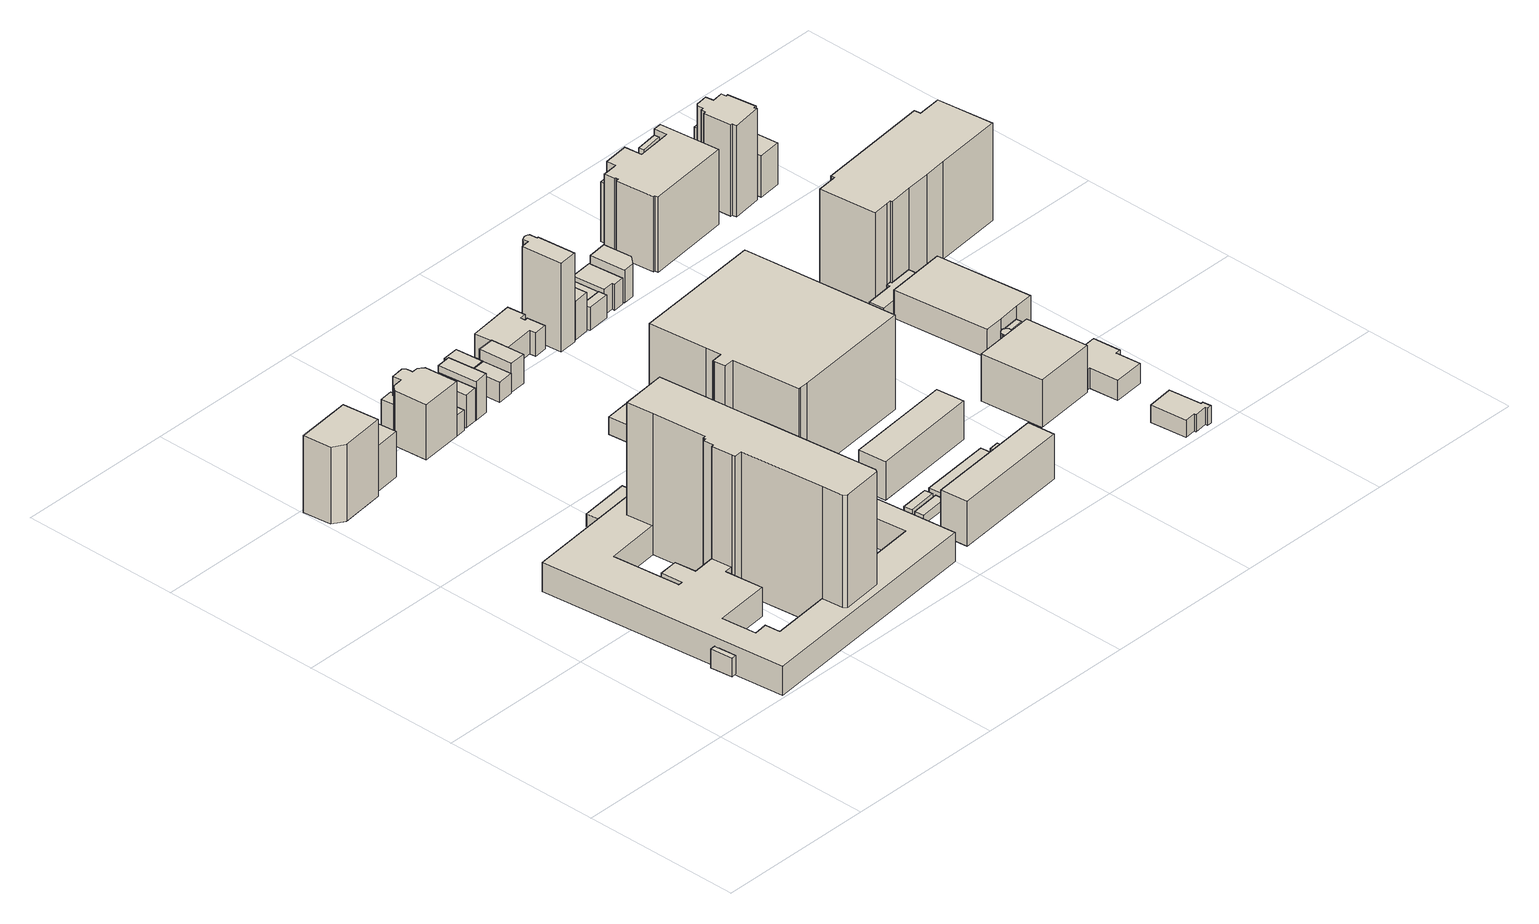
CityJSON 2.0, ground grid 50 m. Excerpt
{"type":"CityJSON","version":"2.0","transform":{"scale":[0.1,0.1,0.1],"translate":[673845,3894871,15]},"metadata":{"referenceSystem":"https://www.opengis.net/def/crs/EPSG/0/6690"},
"CityObjects":{
"building1":{"type":"Building","attributes":{"class":"9999","usage":"461","measuredHeight":7,"storeysAboveGround":9999,"BuildingDetailAttribute.totalFloorArea":-9999,"BuildingDetailAttribute.buildingFootprintArea":-9999,"BuildingDetailAttribute.buildingRoofEdgeArea":11.62,"BuildingDetailAttribute.urbanPlanType":"21","BuildingDetailAttribute.landUseType":"214","BuildingDetailAttribute.surveyYear":2021,"BuildingIDAttribute.prefecture":"23","BuildingIDAttribute.city":"23102"},"geometry":[{"type":"Solid","lod":"1","boundaries":[[[[0,1,2,3]],[[2,4,5,3]],[[1,6,4,2]],[[0,7,6,1]],[[3,5,7,0]],[[4,6,7,5]]]]}]},
"building2":{"type":"Building","attributes":{"class":"9999","usage":"461","measuredHeight":3.2,"storeysAboveGround":9999,"BuildingDetailAttribute.totalFloorArea":-9999,"BuildingDetailAttribute.buildingFootprintArea":-9999,"BuildingDetailAttribute.buildingRoofEdgeArea":10.24,"BuildingDetailAttribute.urbanPlanType":"21","BuildingDetailAttribute.landUseType":"214","BuildingDetailAttribute.surveyYear":2021,"BuildingIDAttribute.prefecture":"23","BuildingIDAttribute.city":"23102"},"geometry":[{"type":"Solid","lod":"1","boundaries":[[[[8,9,10,11]],[[10,12,13,11]],[[9,14,12,10]],[[8,15,14,9]],[[11,13,15,8]],[[12,14,15,13]]]]}]},
"building3":{"type":"Building","attributes":{"class":"3002","usage":"401","measuredHeight":29.7,"storeysAboveGround":6,"BuildingDetailAttribute.totalFloorArea":1173.29,"BuildingDetailAttribute.buildingFootprintArea":195.55,"BuildingDetailAttribute.buildingRoofEdgeArea":195.55,"BuildingDetailAttribute.urbanPlanType":"21","BuildingDetailAttribute.landUseType":"212","BuildingDetailAttribute.surveyYear":2021,"BuildingIDAttribute.prefecture":"23","BuildingIDAttribute.city":"23102"},"geometry":[{"type":"Solid","lod":"1","boundaries":[[[[16,17,18,19,20]],[[19,21,22,20]],[[18,23,21,19]],[[17,24,23,18]],[[16,25,24,17]],[[20,22,25,16]],[[21,23,24,25,22]]]]}]},
"building4":{"type":"Building","attributes":{"class":"9999","usage":"401","measuredHeight":13.8,"storeysAboveGround":1,"BuildingDetailAttribute.totalFloorArea":25.69,"BuildingDetailAttribute.buildingFootprintArea":25.69,"BuildingDetailAttribute.buildingRoofEdgeArea":25.69,"BuildingDetailAttribute.urbanPlanType":"21","BuildingDetailAttribute.landUseType":"212","BuildingDetailAttribute.surveyYear":2021,"BuildingIDAttribute.prefecture":"23","BuildingIDAttribute.city":"23102"},"geometry":[{"type":"Solid","lod":"1","boundaries":[[[[26,27,28,29]],[[28,30,31,29]],[[27,32,30,28]],[[26,33,32,27]],[[29,31,33,26]],[[30,32,33,31]]]]}]},
"building5":{"type":"Building","attributes":{"class":"3002","usage":"401","measuredHeight":16.7,"storeysAboveGround":4,"BuildingDetailAttribute.totalFloorArea":593.47,"BuildingDetailAttribute.buildingFootprintArea":148.37,"BuildingDetailAttribute.buildingRoofEdgeArea":148.37,"BuildingDetailAttribute.urbanPlanType":"21","BuildingDetailAttribute.landUseType":"212","BuildingDetailAttribute.surveyYear":2021,"BuildingIDAttribute.prefecture":"23","BuildingIDAttribute.city":"23102"},"geometry":[{"type":"Solid","lod":"1","boundaries":[[[[34,35,36,37]],[[36,38,39,37]],[[35,40,38,36]],[[34,41,40,35]],[[37,39,41,34]],[[38,40,41,39]]]]}]},
"building6":{"type":"Building","attributes":{"name":"名古屋拘置所","class":"9999","usage":"421","measuredHeight":53.3,"storeysAboveGround":11,"BuildingDetailAttribute.totalFloorArea":11652.69,"BuildingDetailAttribute.buildingFootprintArea":1059.34,"BuildingDetailAttribute.buildingRoofEdgeArea":1059.34,"BuildingDetailAttribute.urbanPlanType":"21","BuildingDetailAttribute.landUseType":"214","BuildingDetailAttribute.surveyYear":2021,"BuildingIDAttribute.prefecture":"23","BuildingIDAttribute.city":"23102"},"address":[{"country":"日本","locality":"愛知県名古屋市"}],"geometry":[{"type":"Solid","lod":"1","boundaries":[[[[42,43,44,45,46,47,48,49,50,51,52,53,54,55,56,57,58,59,60,61,62]],[[61,63,64,62]],[[60,65,63,61]],[[59,66,65,60]],[[58,67,66,59]],[[57,68,67,58]],[[56,69,68,57]],[[55,70,69,56]],[[54,71,70,55]],[[53,72,71,54]],[[52,73,72,53]],[[51,74,73,52]],[[50,75,74,51]],[[49,76,75,50]],[[48,77,76,49]],[[47,78,77,48]],[[46,79,78,47]],[[45,80,79,46]],[[44,81,80,45]],[[43,82,81,44]],[[42,83,82,43]],[[62,64,83,42]],[[63,65,66,67,68,69,70,71,72,73,74,75,76,77,78,79,80,81,82,83,64]]]]}]},
"building7":{"type":"Building","attributes":{"class":"9999","usage":"421","measuredHeight":11.4,"storeysAboveGround":2,"BuildingDetailAttribute.totalFloorArea":6259.31,"BuildingDetailAttribute.buildingFootprintArea":3129.66,"BuildingDetailAttribute.buildingRoofEdgeArea":3129.66,"BuildingDetailAttribute.urbanPlanType":"21","BuildingDetailAttribute.landUseType":"214","BuildingDetailAttribute.surveyYear":2021,"BuildingIDAttribute.prefecture":"23","BuildingIDAttribute.city":"23102"},"address":[{"country":"日本","locality":"愛知県名古屋市"}],"geometry":[{"type":"Solid","lod":"1","boundaries":[[[[84,85,86,87,88,89],[90,91,92,93,94,95,96,97,98,99,100,101,102,103,104,105,106,107,108,109,110,111,112,113,114,115,116,117,118,119,120,121,122,123]],[[88,124,125,89]],[[87,126,124,88]],[[86,127,126,87]],[[85,128,127,86]],[[84,129,128,85]],[[89,125,129,84]],[[122,130,131,123]],[[121,132,130,122]],[[120,133,132,121]],[[119,134,133,120]],[[118,135,134,119]],[[117,136,135,118]],[[116,137,136,117]],[[115,138,137,116]],[[114,139,138,115]],[[113,140,139,114]],[[112,141,140,113]],[[111,142,141,112]],[[110,143,142,111]],[[109,144,143,110]],[[108,145,144,109]],[[107,146,145,108]],[[106,147,146,107]],[[105,148,147,106]],[[104,149,148,105]],[[103,150,149,104]],[[102,151,150,103]],[[101,152,151,102]],[[100,153,152,101]],[[99,154,153,100]],[[98,155,154,99]],[[97,156,155,98]],[[96,157,156,97]],[[95,158,157,96]],[[94,159,158,95]],[[93,160,159,94]],[[92,161,160,93]],[[91,162,161,92]],[[90,163,162,91]],[[123,131,163,90]],[[124,126,127,128,129,125],[130,132,133,134,135,136,137,138,139,140,141,142,143,144,145,146,147,148,149,150,151,152,153,154,155,156,157,158,159,160,161,162,163,131]]]]}]},
"building8":{"type":"Building","attributes":{"class":"3003","usage":"421","measuredHeight":9.1,"storeysAboveGround":1,"BuildingDetailAttribute.totalFloorArea":113.59,"BuildingDetailAttribute.buildingFootprintArea":113.59,"BuildingDetailAttribute.buildingRoofEdgeArea":113.59,"BuildingDetailAttribute.urbanPlanType":"21","BuildingDetailAttribute.landUseType":"214","BuildingDetailAttribute.surveyYear":2021,"BuildingIDAttribute.prefecture":"23","BuildingIDAttribute.city":"23102"},"address":[{"country":"日本","locality":"愛知県名古屋市"}],"geometry":[{"type":"Solid","lod":"1","boundaries":[[[[164,165,166,167,168,169,170,171,172,173,174,175]],[[174,176,177,175]],[[173,178,176,174]],[[172,179,178,173]],[[171,180,179,172]],[[170,181,180,171]],[[169,182,181,170]],[[168,183,182,169]],[[167,184,183,168]],[[166,185,184,167]],[[165,186,185,166]],[[164,187,186,165]],[[175,177,187,164]],[[176,178,179,180,181,182,183,184,185,186,187,177]]]]}]},
"building9":{"type":"Building","attributes":{"class":"3003","usage":"414","measuredHeight":19.6,"storeysAboveGround":1,"BuildingDetailAttribute.totalFloorArea":14.55,"BuildingDetailAttribute.buildingFootprintArea":14.55,"BuildingDetailAttribute.buildingRoofEdgeArea":14.55,"BuildingDetailAttribute.urbanPlanType":"21","BuildingDetailAttribute.landUseType":"211","BuildingDetailAttribute.surveyYear":2021,"BuildingIDAttribute.prefecture":"23","BuildingIDAttribute.city":"23102"},"geometry":[{"type":"Solid","lod":"1","boundaries":[[[[188,189,190,191,192,193]],[[192,194,195,193]],[[191,196,194,192]],[[190,197,196,191]],[[189,198,197,190]],[[188,199,198,189]],[[193,195,199,188]],[[194,196,197,198,199,195]]]]}]},
"building10":{"type":"Building","attributes":{"class":"3002","usage":"414","measuredHeight":21.7,"storeysAboveGround":6,"BuildingDetailAttribute.totalFloorArea":1014.04,"BuildingDetailAttribute.buildingFootprintArea":169.01,"BuildingDetailAttribute.buildingRoofEdgeArea":169.01,"BuildingDetailAttribute.urbanPlanType":"21","BuildingDetailAttribute.landUseType":"211","BuildingDetailAttribute.surveyYear":2021,"BuildingIDAttribute.prefecture":"23","BuildingIDAttribute.city":"23102"},"geometry":[{"type":"Solid","lod":"1","boundaries":[[[[200,201,202,203,204,205,206,207,208,209,210,211]],[[210,212,213,211]],[[209,214,212,210]],[[208,215,214,209]],[[207,216,215,208]],[[206,217,216,207]],[[205,218,217,206]],[[204,219,218,205]],[[203,220,219,204]],[[202,221,220,203]],[[201,222,221,202]],[[200,223,222,201]],[[211,213,223,200]],[[212,214,215,216,217,218,219,220,221,222,223,213]]]]}]},
"building11":{"type":"Building","attributes":{"class":"9999","usage":"461","measuredHeight":7.5,"storeysAboveGround":9999,"BuildingDetailAttribute.totalFloorArea":-9999,"BuildingDetailAttribute.buildingFootprintArea":-9999,"BuildingDetailAttribute.buildingRoofEdgeArea":8.95,"BuildingDetailAttribute.urbanPlanType":"21","BuildingDetailAttribute.landUseType":"211","BuildingDetailAttribute.surveyYear":2021,"BuildingIDAttribute.prefecture":"23","BuildingIDAttribute.city":"23102"},"geometry":[{"type":"Solid","lod":"1","boundaries":[[[[224,225,226,227]],[[226,228,229,227]],[[225,230,228,226]],[[224,231,230,225]],[[227,229,231,224]],[[228,230,231,229]]]]}]},
"building12":{"type":"Building","attributes":{"class":"9999","usage":"414","measuredHeight":17.6,"storeysAboveGround":2,"BuildingDetailAttribute.totalFloorArea":76.38,"BuildingDetailAttribute.buildingFootprintArea":38.19,"BuildingDetailAttribute.buildingRoofEdgeArea":38.19,"BuildingDetailAttribute.urbanPlanType":"21","BuildingDetailAttribute.landUseType":"211","BuildingDetailAttribute.surveyYear":2021,"BuildingIDAttribute.prefecture":"23","BuildingIDAttribute.city":"23102"},"geometry":[{"type":"Solid","lod":"1","boundaries":[[[[232,233,234,235,236,237]],[[236,238,239,237]],[[235,240,238,236]],[[234,241,240,235]],[[233,242,241,234]],[[232,243,242,233]],[[237,239,243,232]],[[238,240,241,242,243,239]]]]}]},
"building13":{"type":"Building","attributes":{"class":"3001","usage":"411","measuredHeight":14.5,"storeysAboveGround":3,"BuildingDetailAttribute.totalFloorArea":141.65,"BuildingDetailAttribute.buildingFootprintArea":47.22,"BuildingDetailAttribute.buildingRoofEdgeArea":47.22,"BuildingDetailAttribute.urbanPlanType":"21","BuildingDetailAttribute.landUseType":"211","BuildingDetailAttribute.surveyYear":2021,"BuildingIDAttribute.prefecture":"23","BuildingIDAttribute.city":"23102"},"geometry":[{"type":"Solid","lod":"1","boundaries":[[[[244,245,246,247]],[[246,248,249,247]],[[245,250,248,246]],[[244,251,250,245]],[[247,249,251,244]],[[248,250,251,249]]]]}]},
"building14":{"type":"Building","attributes":{"class":"3002","usage":"411","measuredHeight":15.5,"storeysAboveGround":4,"BuildingDetailAttribute.totalFloorArea":222.56,"BuildingDetailAttribute.buildingFootprintArea":55.64,"BuildingDetailAttribute.buildingRoofEdgeArea":55.64,"BuildingDetailAttribute.urbanPlanType":"21","BuildingDetailAttribute.landUseType":"211","BuildingDetailAttribute.surveyYear":2021,"BuildingIDAttribute.prefecture":"23","BuildingIDAttribute.city":"23102"},"geometry":[{"type":"Solid","lod":"1","boundaries":[[[[252,253,254,255]],[[254,256,257,255]],[[253,258,256,254]],[[252,259,258,253]],[[255,257,259,252]],[[256,258,259,257]]]]}]},
"building15":{"type":"Building","attributes":{"class":"3001","usage":"421","measuredHeight":20.9,"storeysAboveGround":2,"BuildingDetailAttribute.totalFloorArea":141.48,"BuildingDetailAttribute.buildingFootprintArea":70.74,"BuildingDetailAttribute.buildingRoofEdgeArea":70.74,"BuildingDetailAttribute.urbanPlanType":"21","BuildingDetailAttribute.landUseType":"214","BuildingDetailAttribute.surveyYear":2021,"BuildingIDAttribute.prefecture":"23","BuildingIDAttribute.city":"23102"},"address":[{"country":"日本","locality":"愛知県名古屋市"}],"geometry":[{"type":"Solid","lod":"1","boundaries":[[[[260,261,262,263,264,265,266,267,268,269]],[[268,270,271,269]],[[267,272,270,268]],[[266,273,272,267]],[[265,274,273,266]],[[264,275,274,265]],[[263,276,275,264]],[[262,277,276,263]],[[261,278,277,262]],[[260,279,278,261]],[[269,271,279,260]],[[270,272,273,274,275,276,277,278,279,271]]]]}]},
"building16":{"type":"Building","attributes":{"class":"3001","usage":"411","measuredHeight":8.4,"storeysAboveGround":2,"BuildingDetailAttribute.totalFloorArea":92.95,"BuildingDetailAttribute.buildingFootprintArea":46.47,"BuildingDetailAttribute.buildingRoofEdgeArea":46.47,"BuildingDetailAttribute.urbanPlanType":"21","BuildingDetailAttribute.landUseType":"211","BuildingDetailAttribute.surveyYear":2021,"BuildingIDAttribute.prefecture":"23","BuildingIDAttribute.city":"23102"},"geometry":[{"type":"Solid","lod":"1","boundaries":[[[[280,281,282,283]],[[282,284,285,283]],[[281,286,284,282]],[[280,287,286,281]],[[283,285,287,280]],[[284,286,287,285]]]]}]},
"building17":{"type":"Building","attributes":{"class":"3003","usage":"412","measuredHeight":-9999,"storeysAboveGround":1,"BuildingDetailAttribute.totalFloorArea":26.83,"BuildingDetailAttribute.buildingFootprintArea":26.83,"BuildingDetailAttribute.buildingRoofEdgeArea":26.83,"BuildingDetailAttribute.urbanPlanType":"21","BuildingDetailAttribute.landUseType":"211","BuildingDetailAttribute.surveyYear":2021,"BuildingIDAttribute.prefecture":"23","BuildingIDAttribute.city":"23102"},"address":[{"country":"日本","locality":"愛知県名古屋市"}],"geometry":[{"type":"Solid","lod":"1","boundaries":[[[[288,289,290,291]],[[290,292,293,291]],[[289,294,292,290]],[[288,295,294,289]],[[291,293,295,288]],[[292,294,295,293]]]]}]},
"building18":{"type":"Building","attributes":{"class":"3003","usage":"412","measuredHeight":-9999,"storeysAboveGround":1,"BuildingDetailAttribute.totalFloorArea":23.88,"BuildingDetailAttribute.buildingFootprintArea":23.88,"BuildingDetailAttribute.buildingRoofEdgeArea":23.88,"BuildingDetailAttribute.urbanPlanType":"21","BuildingDetailAttribute.landUseType":"211","BuildingDetailAttribute.surveyYear":2021,"BuildingIDAttribute.prefecture":"23","BuildingIDAttribute.city":"23102"},"address":[{"country":"日本","locality":"愛知県名古屋市"}],"geometry":[{"type":"Solid","lod":"1","boundaries":[[[[296,297,298,299]],[[298,300,301,299]],[[297,302,300,298]],[[296,303,302,297]],[[299,301,303,296]],[[300,302,303,301]]]]}]},
"building19":{"type":"Building","attributes":{"class":"3001","usage":"411","measuredHeight":7.5,"storeysAboveGround":2,"BuildingDetailAttribute.totalFloorArea":88.75,"BuildingDetailAttribute.buildingFootprintArea":44.37,"BuildingDetailAttribute.buildingRoofEdgeArea":44.37,"BuildingDetailAttribute.urbanPlanType":"21","BuildingDetailAttribute.landUseType":"211","BuildingDetailAttribute.surveyYear":2021,"BuildingIDAttribute.prefecture":"23","BuildingIDAttribute.city":"23102"},"geometry":[{"type":"Solid","lod":"1","boundaries":[[[[304,305,306,307]],[[306,308,309,307]],[[305,310,308,306]],[[304,311,310,305]],[[307,309,311,304]],[[308,310,311,309]]]]}]},
"building20":{"type":"Building","attributes":{"class":"3003","usage":"421","measuredHeight":17.9,"storeysAboveGround":1,"BuildingDetailAttribute.totalFloorArea":316.76,"BuildingDetailAttribute.buildingFootprintArea":316.76,"BuildingDetailAttribute.buildingRoofEdgeArea":316.76,"BuildingDetailAttribute.urbanPlanType":"21","BuildingDetailAttribute.landUseType":"214","BuildingDetailAttribute.surveyYear":2021,"BuildingIDAttribute.prefecture":"23","BuildingIDAttribute.city":"23102"},"address":[{"country":"日本","locality":"愛知県名古屋市"}],"geometry":[{"type":"Solid","lod":"1","boundaries":[[[[312,313,314,315,316,317]],[[316,318,319,317]],[[315,320,318,316]],[[314,321,320,315]],[[313,322,321,314]],[[312,323,322,313]],[[317,319,323,312]],[[318,320,321,322,323,319]]]]}]},
"building21":{"type":"Building","attributes":{"class":"3002","usage":"401","measuredHeight":10.3,"storeysAboveGround":3,"BuildingDetailAttribute.totalFloorArea":166.67,"BuildingDetailAttribute.buildingFootprintArea":55.56,"BuildingDetailAttribute.buildingRoofEdgeArea":55.56,"BuildingDetailAttribute.urbanPlanType":"21","BuildingDetailAttribute.landUseType":"212","BuildingDetailAttribute.surveyYear":2021,"BuildingIDAttribute.prefecture":"23","BuildingIDAttribute.city":"23102"},"geometry":[{"type":"Solid","lod":"1","boundaries":[[[[324,325,326,327]],[[326,328,329,327]],[[325,330,328,326]],[[324,331,330,325]],[[327,329,331,324]],[[328,330,331,329]]]]}]},
"building22":{"type":"Building","attributes":{"class":"3002","usage":"412","measuredHeight":15.4,"storeysAboveGround":5,"BuildingDetailAttribute.totalFloorArea":1647.82,"BuildingDetailAttribute.buildingFootprintArea":329.56,"BuildingDetailAttribute.buildingRoofEdgeArea":329.56,"BuildingDetailAttribute.urbanPlanType":"21","BuildingDetailAttribute.landUseType":"211","BuildingDetailAttribute.surveyYear":2021,"BuildingIDAttribute.prefecture":"23","BuildingIDAttribute.city":"23102"},"address":[{"country":"日本","locality":"愛知県名古屋市"}],"geometry":[{"type":"Solid","lod":"1","boundaries":[[[[332,333,334,335]],[[334,336,337,335]],[[333,338,336,334]],[[332,339,338,333]],[[335,337,339,332]],[[336,338,339,337]]]]}]},
"building23":{"type":"Building","attributes":{"class":"3003","usage":"412","measuredHeight":3.3,"storeysAboveGround":1,"BuildingDetailAttribute.totalFloorArea":132.33,"BuildingDetailAttribute.buildingFootprintArea":132.33,"BuildingDetailAttribute.buildingRoofEdgeArea":132.33,"BuildingDetailAttribute.urbanPlanType":"21","BuildingDetailAttribute.landUseType":"211","BuildingDetailAttribute.surveyYear":2021,"BuildingIDAttribute.prefecture":"23","BuildingIDAttribute.city":"23102"},"address":[{"country":"日本","locality":"愛知県名古屋市"}],"geometry":[{"type":"Solid","lod":"1","boundaries":[[[[340,341,342,343]],[[342,344,345,343]],[[341,346,344,342]],[[340,347,346,341]],[[343,345,347,340]],[[344,346,347,345]]]]}]},
"building24":{"type":"Building","attributes":{"class":"3001","usage":"411","measuredHeight":7.5,"storeysAboveGround":2,"BuildingDetailAttribute.totalFloorArea":325.14,"BuildingDetailAttribute.buildingFootprintArea":162.57,"BuildingDetailAttribute.buildingRoofEdgeArea":162.57,"BuildingDetailAttribute.urbanPlanType":"21","BuildingDetailAttribute.landUseType":"211","BuildingDetailAttribute.surveyYear":2021,"BuildingIDAttribute.prefecture":"23","BuildingIDAttribute.city":"23102"},"geometry":[{"type":"Solid","lod":"1","boundaries":[[[[348,349,350,351,352,353,354,355,356,357]],[[356,358,359,357]],[[355,360,358,356]],[[354,361,360,355]],[[353,362,361,354]],[[352,363,362,353]],[[351,364,363,352]],[[350,365,364,351]],[[349,366,365,350]],[[348,367,366,349]],[[357,359,367,348]],[[358,360,361,362,363,364,365,366,367,359]]]]}]},
"building25":{"type":"Building","attributes":{"class":"3002","usage":"412","measuredHeight":12.4,"storeysAboveGround":4,"BuildingDetailAttribute.totalFloorArea":1208.02,"BuildingDetailAttribute.buildingFootprintArea":302,"BuildingDetailAttribute.buildingRoofEdgeArea":302,"BuildingDetailAttribute.urbanPlanType":"21","BuildingDetailAttribute.landUseType":"211","BuildingDetailAttribute.surveyYear":2021,"BuildingIDAttribute.prefecture":"23","BuildingIDAttribute.city":"23102"},"address":[{"country":"日本","locality":"愛知県名古屋市"}],"geometry":[{"type":"Solid","lod":"1","boundaries":[[[[368,369,370,371]],[[370,372,373,371]],[[369,374,372,370]],[[368,375,374,369]],[[371,373,375,368]],[[372,374,375,373]]]]}]},
"building26":{"type":"Building","attributes":{"name":"東警察署山吹交番","class":"3002","usage":"421","measuredHeight":35.4,"storeysAboveGround":9,"BuildingDetailAttribute.totalFloorArea":18594.98,"BuildingDetailAttribute.buildingFootprintArea":2066.11,"BuildingDetailAttribute.buildingRoofEdgeArea":2066.11,"BuildingDetailAttribute.urbanPlanType":"21","BuildingDetailAttribute.landUseType":"214","BuildingDetailAttribute.surveyYear":2021,"BuildingIDAttribute.prefecture":"23","BuildingIDAttribute.city":"23102"},"address":[{"country":"日本","locality":"愛知県名古屋市"}],"geometry":[{"type":"Solid","lod":"1","boundaries":[[[[376,377,378,379,380,381,382,383,384,385,386,387,388]],[[387,389,390,388]],[[386,391,389,387]],[[385,392,391,386]],[[384,393,392,385]],[[383,394,393,384]],[[382,395,394,383]],[[381,396,395,382]],[[380,397,396,381]],[[379,398,397,380]],[[378,399,398,379]],[[377,400,399,378]],[[376,401,400,377]],[[388,390,401,376]],[[389,391,392,393,394,395,396,397,398,399,400,401,390]]]]}]},
"building27":{"type":"Building","attributes":{"class":"3002","usage":"401","measuredHeight":35.5,"storeysAboveGround":8,"BuildingDetailAttribute.totalFloorArea":639.97,"BuildingDetailAttribute.buildingFootprintArea":80,"BuildingDetailAttribute.buildingRoofEdgeArea":80,"BuildingDetailAttribute.urbanPlanType":"21","BuildingDetailAttribute.landUseType":"212","BuildingDetailAttribute.surveyYear":2021,"BuildingIDAttribute.prefecture":"23","BuildingIDAttribute.city":"23102"},"geometry":[{"type":"Solid","lod":"1","boundaries":[[[[402,403,404,405,406,407,408,409,410,411,412,413,414,415]],[[414,416,417,415]],[[413,418,416,414]],[[412,419,418,413]],[[411,420,419,412]],[[410,421,420,411]],[[409,422,421,410]],[[408,423,422,409]],[[407,424,423,408]],[[406,425,424,407]],[[405,426,425,406]],[[404,427,426,405]],[[403,428,427,404]],[[402,429,428,403]],[[415,417,429,402]],[[416,418,419,420,421,422,423,424,425,426,427,428,429,417]]]]}]},
"building28":{"type":"Building","attributes":{"class":"9999","usage":"461","measuredHeight":3.3,"storeysAboveGround":9999,"BuildingDetailAttribute.totalFloorArea":-9999,"BuildingDetailAttribute.buildingFootprintArea":-9999,"BuildingDetailAttribute.buildingRoofEdgeArea":10.68,"BuildingDetailAttribute.urbanPlanType":"21","BuildingDetailAttribute.landUseType":"211","BuildingDetailAttribute.surveyYear":2021,"BuildingIDAttribute.prefecture":"23","BuildingIDAttribute.city":"23102"},"geometry":[{"type":"Solid","lod":"1","boundaries":[[[[430,431,432,433]],[[432,434,435,433]],[[431,436,434,432]],[[430,437,436,431]],[[433,435,437,430]],[[434,436,437,435]]]]}]},
"building29":{"type":"Building","attributes":{"class":"3002","usage":"411","measuredHeight":13.4,"storeysAboveGround":4,"BuildingDetailAttribute.totalFloorArea":331.64,"BuildingDetailAttribute.buildingFootprintArea":82.91,"BuildingDetailAttribute.buildingRoofEdgeArea":82.91,"BuildingDetailAttribute.urbanPlanType":"21","BuildingDetailAttribute.landUseType":"211","BuildingDetailAttribute.surveyYear":2021,"BuildingIDAttribute.prefecture":"23","BuildingIDAttribute.city":"23102"},"geometry":[{"type":"Solid","lod":"1","boundaries":[[[[438,439,440,441]],[[440,442,443,441]],[[439,444,442,440]],[[438,445,444,439]],[[441,443,445,438]],[[442,444,445,443]]]]}]},
"building30":{"type":"Building","attributes":{"class":"3001","usage":"413","measuredHeight":9.3,"storeysAboveGround":1,"BuildingDetailAttribute.totalFloorArea":19.17,"BuildingDetailAttribute.buildingFootprintArea":19.17,"BuildingDetailAttribute.buildingRoofEdgeArea":127.6,"BuildingDetailAttribute.urbanPlanType":"21","BuildingDetailAttribute.landUseType":"212","BuildingDetailAttribute.surveyYear":2021,"BuildingIDAttribute.prefecture":"23","BuildingIDAttribute.city":"23102"},"geometry":[{"type":"Solid","lod":"1","boundaries":[[[[446,447,448,449]],[[448,450,451,449]],[[447,452,450,448]],[[446,453,452,447]],[[449,451,453,446]],[[450,452,453,451]]]]}]},
"building31":{"type":"Building","attributes":{"class":"3001","usage":"413","measuredHeight":9.3,"storeysAboveGround":2,"BuildingDetailAttribute.totalFloorArea":216.85,"BuildingDetailAttribute.buildingFootprintArea":108.42,"BuildingDetailAttribute.buildingRoofEdgeArea":127.6,"BuildingDetailAttribute.urbanPlanType":"21","BuildingDetailAttribute.landUseType":"212","BuildingDetailAttribute.surveyYear":2021,"BuildingIDAttribute.prefecture":"23","BuildingIDAttribute.city":"23102"},"geometry":[{"type":"Solid","lod":"1","boundaries":[[[[449,454,455,446]],[[455,456,457,446]],[[454,458,456,455]],[[449,459,458,454]],[[446,457,459,449]],[[456,458,459,457]]]]}]},
"building32":{"type":"Building","attributes":{"class":"9999","usage":"411","measuredHeight":9.3,"storeysAboveGround":2,"BuildingDetailAttribute.totalFloorArea":151.31,"BuildingDetailAttribute.buildingFootprintArea":75.65,"BuildingDetailAttribute.buildingRoofEdgeArea":75.65,"BuildingDetailAttribute.urbanPlanType":"21","BuildingDetailAttribute.landUseType":"211","BuildingDetailAttribute.surveyYear":2021,"BuildingIDAttribute.prefecture":"23","BuildingIDAttribute.city":"23102"},"geometry":[{"type":"Solid","lod":"1","boundaries":[[[[460,461,462,463,464,465]],[[464,466,467,465]],[[463,468,466,464]],[[462,469,468,463]],[[461,470,469,462]],[[460,471,470,461]],[[465,467,471,460]],[[466,468,469,470,471,467]]]]}]},
"building33":{"type":"Building","attributes":{"class":"3002","usage":"401","measuredHeight":12.4,"storeysAboveGround":3,"BuildingDetailAttribute.totalFloorArea":199.5,"BuildingDetailAttribute.buildingFootprintArea":66.5,"BuildingDetailAttribute.buildingRoofEdgeArea":66.5,"BuildingDetailAttribute.urbanPlanType":"21","BuildingDetailAttribute.landUseType":"212","BuildingDetailAttribute.surveyYear":2021,"BuildingIDAttribute.prefecture":"23","BuildingIDAttribute.city":"23102"},"geometry":[{"type":"Solid","lod":"1","boundaries":[[[[472,473,474,475,476]],[[475,477,478,476]],[[474,479,477,475]],[[473,480,479,474]],[[472,481,480,473]],[[476,478,481,472]],[[477,479,480,481,478]]]]}]},
"building34":{"type":"Building","attributes":{"class":"3002","usage":"421","measuredHeight":19.2,"storeysAboveGround":4,"BuildingDetailAttribute.totalFloorArea":1574.23,"BuildingDetailAttribute.buildingFootprintArea":393.56,"BuildingDetailAttribute.buildingRoofEdgeArea":393.56,"BuildingDetailAttribute.urbanPlanType":"21","BuildingDetailAttribute.landUseType":"214","BuildingDetailAttribute.surveyYear":2021,"BuildingIDAttribute.prefecture":"23","BuildingIDAttribute.city":"23102"},"address":[{"country":"日本","locality":"愛知県名古屋市"}],"geometry":[{"type":"Solid","lod":"1","boundaries":[[[[482,483,484,485]],[[484,486,487,485]],[[483,488,486,484]],[[482,489,488,483]],[[485,487,489,482]],[[486,488,489,487]]]]}]},
"building35":{"type":"Building","attributes":{"class":"9999","usage":"461","measuredHeight":15.2,"storeysAboveGround":9999,"BuildingDetailAttribute.totalFloorArea":-9999,"BuildingDetailAttribute.buildingFootprintArea":-9999,"BuildingDetailAttribute.buildingRoofEdgeArea":7.27,"BuildingDetailAttribute.urbanPlanType":"21","BuildingDetailAttribute.landUseType":"214","BuildingDetailAttribute.surveyYear":2021,"BuildingIDAttribute.prefecture":"23","BuildingIDAttribute.city":"23102"},"geometry":[{"type":"Solid","lod":"1","boundaries":[[[[490,491,492,493,494,495,496,497,498,499,500,501,502,503,504,505,506,507,508,509,510,511,512,513]],[[512,514,515,513]],[[511,516,514,512]],[[510,517,516,511]],[[509,518,517,510]],[[508,519,518,509]],[[507,520,519,508]],[[506,521,520,507]],[[505,522,521,506]],[[504,523,522,505]],[[503,524,523,504]],[[502,525,524,503]],[[501,526,525,502]],[[500,527,526,501]],[[499,528,527,500]],[[498,529,528,499]],[[497,530,529,498]],[[496,531,530,497]],[[495,532,531,496]],[[494,533,532,495]],[[493,534,533,494]],[[492,535,534,493]],[[491,536,535,492]],[[490,537,536,491]],[[513,515,537,490]],[[514,516,517,518,519,520,521,522,523,524,525,526,527,528,529,530,531,532,533,534,535,536,537,515]]]]}]},
"building36":{"type":"Building","attributes":{"class":"3001","usage":"411","measuredHeight":7.5,"storeysAboveGround":2,"BuildingDetailAttribute.totalFloorArea":208.07,"BuildingDetailAttribute.buildingFootprintArea":104.04,"BuildingDetailAttribute.buildingRoofEdgeArea":104.04,"BuildingDetailAttribute.urbanPlanType":"21","BuildingDetailAttribute.landUseType":"211","BuildingDetailAttribute.surveyYear":2021,"BuildingIDAttribute.prefecture":"23","BuildingIDAttribute.city":"23102"},"address":[{"country":"日本","locality":"愛知県名古屋市"}],"geometry":[{"type":"Solid","lod":"1","boundaries":[[[[538,539,540,541,542,543,544,545,546,547]],[[546,548,549,547]],[[545,550,548,546]],[[544,551,550,545]],[[543,552,551,544]],[[542,553,552,543]],[[541,554,553,542]],[[540,555,554,541]],[[539,556,555,540]],[[538,557,556,539]],[[547,549,557,538]],[[548,550,551,552,553,554,555,556,557,549]]]]}]},
"building37":{"type":"Building","attributes":{"class":"9999","usage":"461","measuredHeight":23.1,"storeysAboveGround":9999,"BuildingDetailAttribute.totalFloorArea":-9999,"BuildingDetailAttribute.buildingFootprintArea":-9999,"BuildingDetailAttribute.buildingRoofEdgeArea":7.84,"BuildingDetailAttribute.urbanPlanType":"21","BuildingDetailAttribute.landUseType":"211","BuildingDetailAttribute.surveyYear":2021,"BuildingIDAttribute.prefecture":"23","BuildingIDAttribute.city":"23102"},"geometry":[{"type":"Solid","lod":"1","boundaries":[[[[558,559,560,561]],[[560,562,563,561]],[[559,564,562,560]],[[558,565,564,559]],[[561,563,565,558]],[[562,564,565,563]]]]}]},
"building38":{"type":"Building","attributes":{"class":"3001","usage":"421","measuredHeight":7.5,"storeysAboveGround":1,"BuildingDetailAttribute.totalFloorArea":177.28,"BuildingDetailAttribute.buildingFootprintArea":177.28,"BuildingDetailAttribute.buildingRoofEdgeArea":177.28,"BuildingDetailAttribute.urbanPlanType":"21","BuildingDetailAttribute.landUseType":"214","BuildingDetailAttribute.surveyYear":2021,"BuildingIDAttribute.prefecture":"23","BuildingIDAttribute.city":"23102"},"address":[{"country":"日本","locality":"愛知県名古屋市"}],"geometry":[{"type":"Solid","lod":"1","boundaries":[[[[566,567,568,569,570,571,572,573]],[[572,574,575,573]],[[571,576,574,572]],[[570,577,576,571]],[[569,578,577,570]],[[568,579,578,569]],[[567,580,579,568]],[[566,581,580,567]],[[573,575,581,566]],[[574,576,577,578,579,580,581,575]]]]}]},
"building39":{"type":"Building","attributes":{"class":"9999","usage":"461","measuredHeight":8.1,"storeysAboveGround":9999,"BuildingDetailAttribute.totalFloorArea":-9999,"BuildingDetailAttribute.buildingFootprintArea":-9999,"BuildingDetailAttribute.buildingRoofEdgeArea":11.54,"BuildingDetailAttribute.urbanPlanType":"21","BuildingDetailAttribute.landUseType":"214","BuildingDetailAttribute.surveyYear":2021,"BuildingIDAttribute.prefecture":"23","BuildingIDAttribute.city":"23102"},"geometry":[{"type":"Solid","lod":"1","boundaries":[[[[582,583,584,585]],[[584,586,587,585]],[[583,588,586,584]],[[582,589,588,583]],[[585,587,589,582]],[[586,588,589,587]]]]}]},
"building40":{"type":"Building","attributes":{"class":"9999","usage":"421","measuredHeight":42.1,"storeysAboveGround":1,"BuildingDetailAttribute.totalFloorArea":89.65,"BuildingDetailAttribute.buildingFootprintArea":89.65,"BuildingDetailAttribute.buildingRoofEdgeArea":89.65,"BuildingDetailAttribute.urbanPlanType":"21","BuildingDetailAttribute.landUseType":"214","BuildingDetailAttribute.surveyYear":2021,"BuildingIDAttribute.prefecture":"23","BuildingIDAttribute.city":"23102"},"address":[{"country":"日本","locality":"愛知県名古屋市"}],"geometry":[{"type":"Solid","lod":"1","boundaries":[[[[590,591,592,593,594,595,596,597]],[[596,598,599,597]],[[595,600,598,596]],[[594,601,600,595]],[[593,602,601,594]],[[592,603,602,593]],[[591,604,603,592]],[[590,605,604,591]],[[597,599,605,590]],[[598,600,601,602,603,604,605,599]]]]}]},
"building41":{"type":"Building","attributes":{"class":"3002","usage":"412","measuredHeight":24.2,"storeysAboveGround":8,"BuildingDetailAttribute.totalFloorArea":3791.04,"BuildingDetailAttribute.buildingFootprintArea":473.88,"BuildingDetailAttribute.buildingRoofEdgeArea":473.88,"BuildingDetailAttribute.urbanPlanType":"21","BuildingDetailAttribute.landUseType":"211","BuildingDetailAttribute.surveyYear":2021,"BuildingIDAttribute.prefecture":"23","BuildingIDAttribute.city":"23102"},"geometry":[{"type":"Solid","lod":"1","boundaries":[[[[606,607,608,609,610,611,612,613,614,615,616,617,618,619,620,621,622]],[[621,623,624,622]],[[620,625,623,621]],[[619,626,625,620]],[[618,627,626,619]],[[617,628,627,618]],[[616,629,628,617]],[[615,630,629,616]],[[614,631,630,615]],[[613,632,631,614]],[[612,633,632,613]],[[611,634,633,612]],[[610,635,634,611]],[[609,636,635,610]],[[608,637,636,609]],[[607,638,637,608]],[[606,639,638,607]],[[622,624,639,606]],[[623,625,626,627,628,629,630,631,632,633,634,635,636,637,638,639,624]]]]}]},
"building42":{"type":"Building","attributes":{"class":"3001","usage":"421","measuredHeight":9.1,"storeysAboveGround":2,"BuildingDetailAttribute.totalFloorArea":1159.92,"BuildingDetailAttribute.buildingFootprintArea":579.96,"BuildingDetailAttribute.buildingRoofEdgeArea":579.96,"BuildingDetailAttribute.urbanPlanType":"21","BuildingDetailAttribute.landUseType":"214","BuildingDetailAttribute.surveyYear":2021,"BuildingIDAttribute.prefecture":"23","BuildingIDAttribute.city":"23102"},"address":[{"country":"日本","locality":"愛知県名古屋市"}],"geometry":[{"type":"Solid","lod":"1","boundaries":[[[[640,641,642,643,584,583]],[[584,644,645,583]],[[643,646,644,584]],[[642,647,646,643]],[[641,648,647,642]],[[640,649,648,641]],[[583,645,649,640]],[[644,646,647,648,649,645]]]]}]},
"building43":{"type":"Building","attributes":{"class":"3003","usage":"461","measuredHeight":24.1,"storeysAboveGround":9999,"BuildingDetailAttribute.totalFloorArea":-9999,"BuildingDetailAttribute.buildingFootprintArea":-9999,"BuildingDetailAttribute.buildingRoofEdgeArea":11.6,"BuildingDetailAttribute.urbanPlanType":"21","BuildingDetailAttribute.landUseType":"211","BuildingDetailAttribute.surveyYear":2021,"BuildingIDAttribute.prefecture":"23","BuildingIDAttribute.city":"23102"},"geometry":[{"type":"Solid","lod":"1","boundaries":[[[[650,651,652,653]],[[652,654,655,653]],[[651,656,654,652]],[[650,657,656,651]],[[653,655,657,650]],[[654,656,657,655]]]]}]},
"building44":{"type":"Building","attributes":{"name":"東海総合通信局","class":"3002","usage":"421","measuredHeight":43.3,"storeysAboveGround":11,"BuildingDetailAttribute.totalFloorArea":10826,"BuildingDetailAttribute.buildingFootprintArea":984.18,"BuildingDetailAttribute.buildingRoofEdgeArea":984.18,"BuildingDetailAttribute.urbanPlanType":"21","BuildingDetailAttribute.landUseType":"214","BuildingDetailAttribute.surveyYear":2021,"BuildingIDAttribute.prefecture":"23","BuildingIDAttribute.city":"23102"},"address":[{"country":"日本","locality":"愛知県名古屋市"}],"geometry":[{"type":"Solid","lod":"1","boundaries":[[[[658,659,660,661,662,663,664,665,666,667,668,669,670,671]],[[670,672,673,671]],[[669,674,672,670]],[[668,675,674,669]],[[667,676,675,668]],[[666,677,676,667]],[[665,678,677,666]],[[664,679,678,665]],[[663,680,679,664]],[[662,681,680,663]],[[661,682,681,662]],[[660,683,682,661]],[[659,684,683,660]],[[658,685,684,659]],[[671,673,685,658]],[[672,674,675,676,677,678,679,680,681,682,683,684,685,673]]]]}]},
"building45":{"type":"Building","attributes":{"class":"3002","usage":"412","measuredHeight":29.3,"storeysAboveGround":10,"BuildingDetailAttribute.totalFloorArea":1314.13,"BuildingDetailAttribute.buildingFootprintArea":131.41,"BuildingDetailAttribute.buildingRoofEdgeArea":131.41,"BuildingDetailAttribute.urbanPlanType":"21","BuildingDetailAttribute.landUseType":"211","BuildingDetailAttribute.surveyYear":2021,"BuildingIDAttribute.prefecture":"23","BuildingIDAttribute.city":"23102"},"geometry":[{"type":"Solid","lod":"1","boundaries":[[[[686,687,688,689,690,691,692,693,694,695,696,697,698,699,700,701,702]],[[701,703,704,702]],[[700,705,703,701]],[[699,706,705,700]],[[698,707,706,699]],[[697,708,707,698]],[[696,709,708,697]],[[695,710,709,696]],[[694,711,710,695]],[[693,712,711,694]],[[692,713,712,693]],[[691,714,713,692]],[[690,715,714,691]],[[689,716,715,690]],[[688,717,716,689]],[[687,718,717,688]],[[686,719,718,687]],[[702,704,719,686]],[[703,705,706,707,708,709,710,711,712,713,714,715,716,717,718,719,704]]]]}]},
"building46":{"type":"Building","attributes":{"class":"9999","usage":"461","measuredHeight":16.2,"storeysAboveGround":9999,"BuildingDetailAttribute.totalFloorArea":-9999,"BuildingDetailAttribute.buildingFootprintArea":-9999,"BuildingDetailAttribute.buildingRoofEdgeArea":4.96,"BuildingDetailAttribute.urbanPlanType":"21","BuildingDetailAttribute.landUseType":"211","BuildingDetailAttribute.surveyYear":2021,"BuildingIDAttribute.prefecture":"23","BuildingIDAttribute.city":"23102"},"geometry":[{"type":"Solid","lod":"1","boundaries":[[[[720,721,722,723]],[[722,724,725,723]],[[721,726,724,722]],[[720,727,726,721]],[[723,725,727,720]],[[724,726,727,725]]]]}]},
"building47":{"type":"Building","attributes":{"class":"3002","usage":"401","measuredHeight":13.5,"storeysAboveGround":4,"BuildingDetailAttribute.totalFloorArea":644.51,"BuildingDetailAttribute.buildingFootprintArea":161.13,"BuildingDetailAttribute.buildingRoofEdgeArea":161.13,"BuildingDetailAttribute.urbanPlanType":"21","BuildingDetailAttribute.landUseType":"212","BuildingDetailAttribute.surveyYear":2021,"BuildingIDAttribute.prefecture":"23","BuildingIDAttribute.city":"23102"},"geometry":[{"type":"Solid","lod":"1","boundaries":[[[[728,729,730,731]],[[730,732,733,731]],[[729,734,732,730]],[[728,735,734,729]],[[731,733,735,728]],[[732,734,735,733]]]]}]}
},
"vertices":[
[213,155,10],[205,225,10],[222,226,10],[229,157,10],[222,226,70],[229,157,70],[205,225,70],[213,155,70],
[304,252,8],[336,255,8],[339,223,8],[307,220,8],[339,223,40],[307,220,40],[336,255,40],[304,252,40],
[51,1381,3],[13,1403,3],[3,1491,3],[177,1510,3],[190,1397,3],[177,1510,250],[190,1397,250],[3,1491,250],[13,1403,250],[51,1381,250],
[123,1513,2],[117,1561,2],[170,1567,2],[176,1519,2],[170,1567,40],[176,1519,40],[117,1561,40],[123,1513,40],
[195,1410,3],[177,1570,3],[268,1581,3],[286,1421,3],[268,1581,150],[286,1421,150],[177,1570,150],[195,1410,150],
[541,137,7],[512,399,7],[485,396,7],[484,408,7],[477,472,7],[484,473,7],[481,506,7],[491,507,7],[490,515,7],[499,516,7],[481,686,7],[471,770,7],[615,786,7],[624,703,7],[645,508,7],[654,429,7],[684,158,7],[692,86,7],[685,76,7],[557,61,7],[548,70,7],[557,61,460],[548,70,460],[685,76,460],[692,86,460],[684,158,460],[654,429,460],[645,508,460],[624,703,460],[615,786,460],[471,770,460],[481,686,460],[499,516,460],[490,515,460],[491,507,460],[481,506,460],[484,473,460],[477,472,460],[484,408,460],[485,396,460],[512,399,460],[541,137,460],
[961,469,6],[955,468,6],[996,84,6],[245,4,6],[162,786,6],[918,867,6],[332,455,6],[345,456,6],[338,524,6],[399,531,6],[406,464,6],[477,472,6],[484,408,6],[458,405,6],[471,287,6],[297,268,6],[309,159,6],[351,164,6],[356,117,6],[541,137,6],[548,70,6],[557,61,6],[685,76,6],[692,86,6],[684,158,6],[912,183,6],[882,454,6],[654,429,6],[645,508,6],[871,533,6],[857,661,6],[844,660,6],[838,713,6],[797,709,6],[795,722,6],[624,703,6],[615,786,6],[471,770,6],[481,686,6],[309,667,6],[162,786,100],[918,867,100],[245,4,100],[996,84,100],[955,468,100],[961,469,100],[481,686,100],[309,667,100],[471,770,100],[615,786,100],[624,703,100],[795,722,100],[797,709,100],[838,713,100],[844,660,100],[857,661,100],[871,533,100],[645,508,100],[654,429,100],[882,454,100],[912,183,100],[684,158,100],[692,86,100],[685,76,100],[557,61,100],[548,70,100],[541,137,100],[356,117,100],[351,164,100],[309,159,100],[297,268,100],[471,287,100],[458,405,100],[484,408,100],[477,472,100],[406,464,100],[399,531,100],[338,524,100],[345,456,100],[332,455,100],
[608,833,9],[577,830,9],[575,844,9],[499,836,9],[500,822,9],[471,819,9],[469,833,9],[461,833,9],[454,898,9],[611,915,9],[618,849,9],[606,848,9],[618,849,50],[606,848,50],[611,915,50],[454,898,50],[461,833,50],[469,833,50],[471,819,50],[500,822,50],[499,836,50],[575,844,50],[577,830,50],[608,833,50],
[401,1537,4],[396,1577,4],[438,1582,4],[440,1569,4],[431,1568,4],[434,1541,4],[431,1568,120],[434,1541,120],[440,1569,120],[438,1582,120],[396,1577,120],[401,1537,120],
[482,1544,3],[501,1546,3],[518,1532,3],[528,1429,3],[396,1416,3],[387,1518,3],[401,1537,3],[434,1541,3],[431,1568,3],[440,1569,3],[472,1573,3],[480,1565,3],[472,1573,180],[480,1565,180],[440,1569,180],[431,1568,180],[434,1541,180],[401,1537,180],[387,1518,180],[396,1416,180],[528,1429,180],[518,1532,180],[501,1546,180],[482,1544,180],
[444,1573,5],[442,1591,5],[492,1596,5],[494,1578,5],[492,1596,35],[494,1578,35],[442,1591,35],[444,1573,35],
[528,1429,4],[518,1532,4],[501,1546,4],[534,1551,4],[550,1534,4],[560,1432,4],[550,1534,70],[560,1432,70],[534,1551,70],[501,1546,70],[518,1532,70],[528,1429,70],
[571,1436,5],[558,1554,5],[598,1559,5],[611,1440,5],[598,1559,110],[611,1440,110],[558,1554,110],[571,1436,110],
[613,1439,5],[599,1561,5],[644,1566,5],[658,1444,5],[644,1566,130],[658,1444,130],[599,1561,130],[613,1439,130],
[1024,475,7],[961,469,7],[958,501,7],[968,502,7],[967,515,7],[977,516,7],[968,606,7],[985,607,7],[983,624,7],[1010,626,7],[983,624,90],[1010,626,90],[985,607,90],[968,606,90],[977,516,90],[967,515,90],[968,502,90],[958,501,90],[961,469,90],[1024,475,90],
[756,1545,6],[765,1454,6],[714,1448,6],[706,1540,6],[714,1448,70],[706,1540,70],[765,1454,70],[756,1545,70],
[1063,258,6],[1060,287,6],[1151,297,6],[1154,268,6],[1151,297,36],[1154,268,36],[1060,287,36],[1063,258,36],
[1060,297,6],[1057,323,6],[1148,333,6],[1151,307,6],[1148,333,36],[1151,307,36],[1057,323,36],[1060,297,36],
[705,1542,5],[696,1629,5],[747,1634,5],[755,1547,5],[747,1634,70],[755,1547,70],[696,1629,70],[705,1542,70],
[929,1113,4],[948,929,4],[829,916,4],[805,1143,4],[1025,1166,4],[1030,1123,4],[1025,1166,60],[1030,1123,60],[805,1143,60],[829,916,60],[948,929,60],[929,1113,60],
[820,1460,7],[767,1456,7],[758,1561,7],[810,1565,7],[758,1561,100],[810,1565,100],[767,1456,100],[820,1460,100],
[1069,108,6],[1060,194,6],[1439,233,6],[1447,147,6],[1439,233,150],[1447,147,150],[1060,194,150],[1069,108,150],
[1168,273,7],[1162,331,7],[1387,354,7],[1393,296,7],[1387,354,37],[1393,296,37],[1162,331,37],[1168,273,37],
[957,1582,5],[967,1583,5],[974,1526,5],[932,1521,5],[930,1541,5],[835,1529,5],[821,1637,5],[968,1655,5],[975,1599,5],[956,1596,5],[975,1599,80],[956,1596,80],[968,1655,80],[821,1637,80],[835,1529,80],[930,1541,80],[932,1521,80],[974,1526,80],[967,1583,80],[957,1582,80],
[1076,406,6],[1067,494,6],[1407,530,6],[1417,442,6],[1407,530,130],[1417,442,130],[1067,494,130],[1076,406,130],
[1394,666,6],[1010,626,6],[983,624,6],[978,623,6],[955,839,6],[922,836,6],[918,872,6],[918,876,6],[953,880,6],[948,929,6],[929,1113,6],[1030,1123,6],[1343,1155,6],[1030,1123,310],[1343,1155,310],[929,1113,310],[948,929,310],[953,880,310],[918,876,310],[918,872,310],[922,836,310],[955,839,310],[978,623,310],[983,624,310],[1010,626,310],[1394,666,310],
[1034,1610,5],[1038,1611,5],[1050,1491,5],[992,1485,5],[979,1613,5],[1005,1616,5],[1003,1633,5],[1007,1635,5],[1010,1637,5],[1015,1639,5],[1019,1639,5],[1023,1639,5],[1027,1638,5],[1031,1635,5],[1027,1638,290],[1031,1635,290],[1023,1639,290],[1019,1639,290],[1015,1639,290],[1010,1637,290],[1007,1635,290],[1003,1633,290],[1005,1616,290],[979,1613,290],[992,1485,290],[1050,1491,290],[1038,1611,290],[1034,1610,290],
[1405,301,7],[1402,334,7],[1433,338,7],[1437,304,7],[1433,338,37],[1437,304,37],[1402,334,37],[1405,301,37],
[1106,1500,6],[1057,1494,6],[1039,1660,6],[1088,1666,6],[1039,1660,130],[1088,1666,130],[1057,1494,130],[1106,1500,130],
[1181,1527,7],[1184,1501,7],[1112,1494,7],[1109,1520,7],[1112,1494,81],[1109,1520,81],[1184,1501,81],[1181,1527,81],
[1094,1669,7],[1166,1676,7],[1166,1676,80],[1181,1527,80],[1094,1669,80],[1109,1520,80],
[1259,1513,7],[1224,1509,7],[1223,1517,7],[1188,1513,7],[1178,1616,7],[1248,1623,7],[1178,1616,90],[1248,1623,90],[1188,1513,90],[1223,1517,90],[1224,1509,90],[1259,1513,90],
[1267,1514,6],[1255,1626,6],[1316,1633,6],[1326,1544,6],[1303,1518,6],[1326,1544,110],[1303,1518,110],[1316,1633,110],[1255,1626,110],[1267,1514,110],
[1594,327,8],[1573,525,8],[1770,545,8],[1790,347,8],[1770,545,160],[1790,347,160],[1573,525,160],[1594,327,160],
[1701,538,8],[1697,539,8],[1693,541,8],[1690,544,8],[1688,547,8],[1687,551,8],[1687,555,8],[1687,559,8],[1689,562,8],[1692,565,8],[1695,567,8],[1699,569,8],[1703,569,8],[1707,568,8],[1710,566,8],[1713,564,8],[1716,560,8],[1717,557,8],[1717,553,8],[1716,549,8],[1715,545,8],[1712,542,8],[1709,540,8],[1705,539,8],[1709,540,150],[1705,539,150],[1712,542,150],[1715,545,150],[1716,549,150],[1717,553,150],[1717,557,150],[1716,560,150],[1713,564,150],[1710,566,150],[1707,568,150],[1703,569,150],[1699,569,150],[1695,567,150],[1692,565,150],[1689,562,150],[1687,559,150],[1687,555,150],[1687,551,150],[1688,547,150],[1690,544,150],[1693,541,150],[1697,539,150],[1701,538,150],
[1903,45,5],[1910,46,5],[1913,19,5],[1899,18,5],[1898,25,5],[1856,20,5],[1856,26,5],[1820,22,5],[1807,137,5],[1891,147,5],[1807,137,60],[1891,147,60],[1820,22,60],[1856,26,60],[1856,20,60],[1898,25,60],[1899,18,60],[1913,19,60],[1910,46,60],[1903,45,60],
[1429,1717,9],[1425,1746,9],[1452,1749,9],[1456,1720,9],[1452,1749,200],[1456,1720,200],[1425,1746,200],[1429,1717,200],
[1925,355,5],[1909,353,5],[1917,276,5],[1821,267,5],[1812,358,5],[1806,358,5],[1799,431,5],[1917,442,5],[1799,431,70],[1917,442,70],[1806,358,70],[1812,358,70],[1821,267,70],[1917,276,70],[1909,353,70],[1925,355,70],
[1789,634,9],[1787,651,9],[1854,659,9],[1856,642,9],[1854,659,60],[1856,642,60],[1787,651,60],[1789,634,60],
[1832,967,9],[1654,947,9],[1649,994,9],[1738,1004,9],[1737,1014,9],[1753,1015,9],[1754,1010,9],[1827,1018,9],[1754,1010,60],[1827,1018,60],[1753,1015,60],[1737,1014,60],[1738,1004,60],[1649,994,60],[1654,947,60],[1832,967,60],
[1538,1704,8],[1649,1717,8],[1645,1758,8],[1671,1760,8],[1692,1571,8],[1426,1541,8],[1424,1551,8],[1419,1550,8],[1405,1672,8],[1414,1673,8],[1413,1681,8],[1410,1681,8],[1406,1715,8],[1429,1717,8],[1456,1720,8],[1452,1749,8],[1532,1758,8],[1452,1749,250],[1532,1758,250],[1456,1720,250],[1429,1717,250],[1406,1715,250],[1410,1681,250],[1413,1681,250],[1414,1673,250],[1405,1672,250],[1419,1550,250],[1424,1551,250],[1426,1541,250],[1692,1571,250],[1671,1760,250],[1645,1758,250],[1649,1717,250],[1538,1704,250],
[1726,645,9],[1692,946,9],[1882,967,9],[1916,666,9],[1854,659,100],[1787,651,100],[1916,666,100],[1882,967,100],[1692,946,100],[1726,645,100],
[1568,1722,9],[1565,1739,9],[1635,1748,9],[1637,1732,9],[1635,1748,240],[1637,1732,240],[1565,1739,240],[1568,1722,240],
[2099,1227,7],[2174,1235,7],[2194,1058,7],[1976,1034,7],[1904,1026,7],[1827,1018,7],[1754,1010,7],[1753,1015,7],[1737,1014,7],[1686,1008,7],[1667,1188,7],[1732,1195,7],[1731,1207,7],[2096,1247,7],[1731,1207,320],[2096,1247,320],[1732,1195,320],[1667,1188,320],[1686,1008,320],[1737,1014,320],[1753,1015,320],[1754,1010,320],[1827,1018,320],[1904,1026,320],[1976,1034,320],[2194,1058,320],[2174,1235,320],[2099,1227,320],
[1794,1684,7],[1829,1689,7],[1831,1673,7],[1837,1674,7],[1850,1584,7],[1842,1583,7],[1844,1574,7],[1750,1561,7],[1748,1574,7],[1742,1574,7],[1733,1663,7],[1741,1664,7],[1739,1678,7],[1749,1679,7],[1747,1697,7],[1753,1704,7],[1790,1709,7],[1753,1704,300],[1790,1709,300],[1747,1697,300],[1749,1679,300],[1739,1678,300],[1741,1664,300],[1733,1663,300],[1742,1574,300],[1748,1574,300],[1750,1561,300],[1844,1574,300],[1842,1583,300],[1850,1584,300],[1837,1674,300],[1831,1673,300],[1829,1689,300],[1794,1684,300],
[1761,1709,8],[1758,1728,8],[1785,1731,8],[1787,1713,8],[1785,1731,100],[1787,1713,100],[1758,1728,100],[1761,1709,100],
[1859,1574,7],[1836,1792,7],[1909,1800,7],[1932,1582,7],[1909,1800,140],[1932,1582,140],[1836,1792,140],[1859,1574,140]
]}
